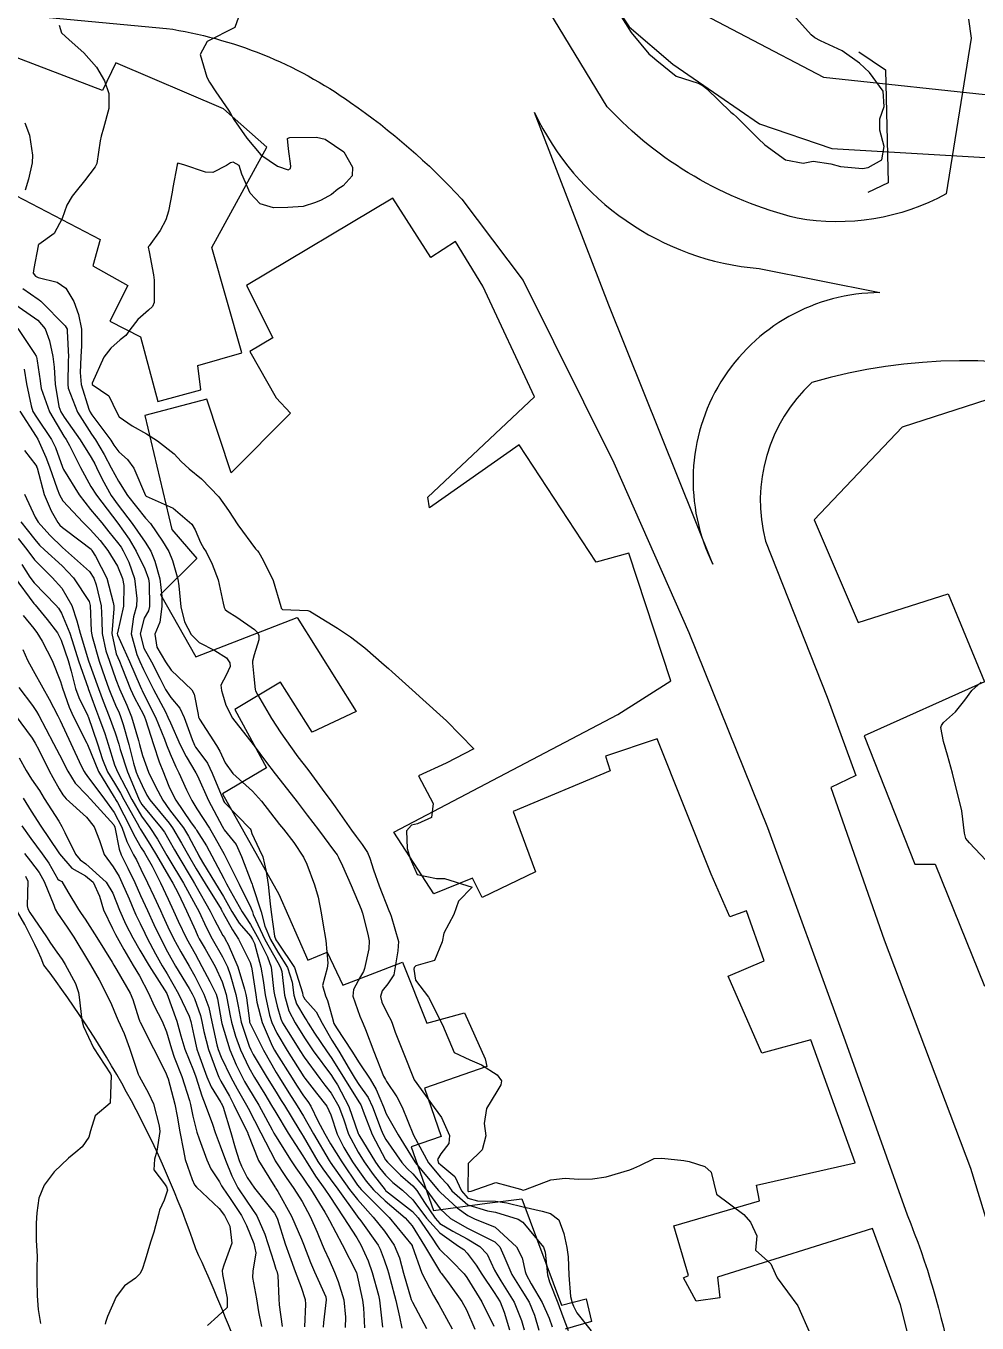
# Model space of a CAD drawing. Header units: metres. Extents: x 318500 to 325275, y 7408834 to 7428799.
# Drawn here: x 323347.4 to 323416.3, y 7419572.1 to 7419666 of the extents above; entities that cross this region are included whole.
import ezdxf

# ---------------------------------------------------------------- set-up
doc = ezdxf.new("R2010")
doc.units = ezdxf.units.M
doc.header["$MEASUREMENT"] = 0
for name, color, linetype in [('Curvas de Nivel 1m', 11, 'Continuous'), ('Curvas de Nivel 5m', 15, 'Continuous'), ('Edificações', 30, 'Continuous'), ('Hidrografia', 140, 'Continuous'), ('Pontes_Viadutos_Tubos', 190, 'Continuous'), ('Vias Primárias', 230, 'Continuous')]:
    doc.layers.add(name, color=color, linetype=linetype)

msp = doc.modelspace()

# ---------------------------------------------------------------- linework, layer by layer
at = {"layer": 'Curvas de Nivel 1m', "flags": 128}
for points, elevation in [([(323363.054, 7419667.394), (323362.53, 7419665.9), (323360.52, 7419664.89), (323360.009, 7419663.938), (323360.486, 7419662.299), (323360.695, 7419661.927), (323361.151, 7419661.239), (323362.06, 7419659.906), (323362.199, 7419659.655), (323362.443, 7419659.234), (323363.392, 7419657.89), (323364.412, 7419656.684), (323365.607, 7419655.862), (323366.396, 7419655.593), (323366.569, 7419655.676), (323366.591, 7419655.847), (323366.419, 7419657.114), (323366.338, 7419657.851), (323366.431, 7419657.91), (323366.501, 7419657.919), (323368.431, 7419657.962), (323369.073, 7419657.814), (323370.416, 7419656.894), (323371.051, 7419655.79), (323371.034, 7419655.146), (323370.379, 7419654.432), (323369.992, 7419654.188), (323369.522, 7419653.808), (323368.787, 7419653.395), (323368.364, 7419653.217), (323367.467, 7419652.94), (323366.36, 7419652.854), (323365.323, 7419652.829), (323364.362, 7419653.12), (323363.64, 7419653.887), (323363.02, 7419655.264), (323362.829, 7419655.896), (323362.404, 7419656.149), (323362.21, 7419656.096), (323361.916, 7419655.907), (323360.926, 7419655.388), (323360.392, 7419655.414), (323358.828, 7419655.954), (323358.402, 7419656.082), (323358.352, 7419656.009), (323358.341, 7419655.961), (323358.03, 7419654.309), (323357.973, 7419653.964), (323357.723, 7419652.6), (323357.532, 7419651.968), (323357.123, 7419651.187), (323356.322, 7419650.089), (323356.274, 7419650.027), (323356.257, 7419649.981), (323356.315, 7419649.647), (323356.633, 7419647.977), (323356.669, 7419647.593), (323356.692, 7419645.976), (323356.557, 7419645.685), (323356.262, 7419645.439), (323355.486, 7419644.757), (323354.919, 7419644), (323354.633, 7419643.605), (323354.229, 7419643.275), (323353.551, 7419642.689), (323353.026, 7419642.028), (323352.191, 7419640.144), (323352.181, 7419640.049), (323353.389, 7419639.232), (323353.972, 7419638.013), (323354.155, 7419637.697), (323355.093, 7419637.048), (323356.137, 7419636.475), (323356.926, 7419635.972), (323358.121, 7419635.016), (323358.643, 7419634.48), (323359.209, 7419633.944), (323360.099, 7419633.218), (323361.365, 7419631.911), (323362.065, 7419630.917), (323362.748, 7419629.893), (323364.033, 7419628.141), (323364.16, 7419628.007), (323364.268, 7419627.876), (323364.576, 7419627.317), (323365.301, 7419625.86), (323365.854, 7419623.969), (323365.89, 7419623.851), (323365.919, 7419623.8), (323365.969, 7419623.747), (323367.825, 7419623.678), (323367.968, 7419623.644), (323368.463, 7419623.317), (323369.959, 7419622.401), (323370.895, 7419621.786), (323371.938, 7419620.985), (323373.35, 7419619.749), (323373.652, 7419619.478), (323373.915, 7419619.241), (323375.616, 7419617.723), (323375.896, 7419617.466), (323377.87, 7419615.69), (323379.84, 7419613.66), (323377.829, 7419612.634), (323375.82, 7419611.72), (323376.894, 7419609.703), (323376.776, 7419608.704), (323375.768, 7419608.234), (323375.335, 7419608.156), (323374.957, 7419607.728), (323375.012, 7419606.463), (323375.231, 7419605.725), (323375.723, 7419604.579), (323377.134, 7419604.283), (323377.719, 7419604.274), (323379.71, 7419603.66), (323378.72, 7419602.649), (323378.381, 7419601.679), (323377.666, 7419600.328), (323377.544, 7419599.692), (323377, 7419598.339), (323375.634, 7419597.958), (323375.51, 7419597.834), (323375.489, 7419597.712), (323375.618, 7419596.927), (323376.555, 7419595.7), (323377.58, 7419593.69), (323378.411, 7419591.677), (323379.543, 7419591.162), (323380.401, 7419590.783), (323381.527, 7419590.072), (323381.837, 7419589.627), (323381.801, 7419589.343), (323381.512, 7419588.852), (323380.749, 7419587.641), (323380.583, 7419586.545), (323380.703, 7419585.642), (323380.455, 7419584.645), (323379.44, 7419583.66), (323379.399, 7419581.66), (323379.42, 7419581.631), (323379.459, 7419581.62), (323379.637, 7419581.657), (323381.427, 7419582.284), (323383.232, 7419581.802), (323383.421, 7419581.721), (323383.59, 7419581.776), (323385.429, 7419582.473), (323386.446, 7419582.581), (323387.43, 7419582.516), (323388.428, 7419582.542), (323389.432, 7419582.696), (323391.134, 7419583.202), (323391.438, 7419583.301), (323391.869, 7419583.494), (323392.915, 7419584.011), (323393.448, 7419584.028), (323395.045, 7419583.857), (323395.445, 7419583.798), (323396.584, 7419583.433), (323397.036, 7419583.026), (323397.42, 7419581.42), (323399.398, 7419579.947), (323399.895, 7419579.392), (323400.342, 7419578.419), (323400.238, 7419577.381), (323401.35, 7419576.392), (323401.659, 7419575.681), (323401.812, 7419575.363), (323403.31, 7419573.34), (323404.195, 7419571.326)], 728), ([(323390.547, 7419666.647), (323391.238, 7419665.523), (323392.515, 7419663.988), (323392.774, 7419663.767), (323393.091, 7419663.501), (323394.493, 7419662.378), (323396.085, 7419661.857), (323396.483, 7419661.652), (323396.719, 7419661.448), (323398.463, 7419659.756), (323398.643, 7419659.609), (323398.865, 7419659.424), (323400.437, 7419657.845), (323400.918, 7419657.393), (323402.414, 7419656.307), (323403.688, 7419656.08), (323404.413, 7419656.205), (323405.714, 7419656.027), (323406.408, 7419655.839), (323408.008, 7419655.694), (323408.407, 7419655.749), (323409.394, 7419656.301), (323409.556, 7419657.279), (323409.262, 7419658.468), (323409.249, 7419659.282), (323409.566, 7419660.182), (323409.488, 7419661.28), (323408.5, 7419662.64), (323407.768, 7419663.301), (323406.523, 7419664.203), (323404.953, 7419664.924), (323404.537, 7419665.143), (323404.286, 7419665.353), (323402.559, 7419667.263)], 727), ([(323349.803, 7419666.071), (323349.966, 7419665.51), (323350.519, 7419664.994), (323351.587, 7419664.049), (323352.495, 7419663.018), (323353.081, 7419662.031), (323353.386, 7419661.106), (323353.4, 7419660.026), (323353.011, 7419658.607), (323352.842, 7419658.034), (323352.778, 7419657.681), (323352.515, 7419656.038), (323352.484, 7419655.953), (323352.397, 7419655.81), (323351.629, 7419654.799), (323351.04, 7419654.053), (323350.739, 7419653.684), (323350.36, 7419653.021), (323350.013, 7419652.065), (323349.424, 7419650.983), (323348.321, 7419650.179), (323348.279, 7419650.132), (323348.272, 7419650.091), (323347.951, 7419648.44), (323347.916, 7419648.096), (323348.073, 7419647.879), (323348.287, 7419647.786), (323349.659, 7419647.444), (323350.28, 7419647.011), (323350.858, 7419646.054), (323351.191, 7419645.116), (323351.417, 7419644.048), (323351.415, 7419642.855), (323351.362, 7419642.048), (323351.322, 7419640.926), (323351.4, 7419640.048), (323351.936, 7419638.27), (323352.034, 7419638.041), (323352.157, 7419637.848), (323353.536, 7419636.019), (323353.77, 7419635.659), (323354.122, 7419635.178), (323354.742, 7419634.627), (323355.197, 7419633.994), (323356.052, 7419632.009), (323356.067, 7419631.98), (323356.106, 7419631.954), (323358.067, 7419631.084), (323359.398, 7419629.94), (323359.645, 7419629.535), (323360.037, 7419628.611), (323360.29, 7419628.183), (323360.451, 7419627.924), (323360.888, 7419627.046), (323361.309, 7419625.91), (323361.671, 7419624.208), (323361.75, 7419623.903), (323361.827, 7419623.761), (323361.967, 7419623.646), (323362.658, 7419623.198), (323363.954, 7419622.299), (323364.178, 7419622.102), (323364.267, 7419621.875), (323364.253, 7419621.567), (323363.929, 7419620.482), (323363.794, 7419620.01), (323363.797, 7419619.881), (323363.91, 7419618.898), (323363.998, 7419617.976), (323364.024, 7419617.878), (323364.162, 7419617.61), (323365.17, 7419615.86), (323365.855, 7419614.832), (323366.556, 7419613.839), (323367.099, 7419613.097), (323367.824, 7419612.173), (323368.086, 7419611.817), (323368.857, 7419610.756), (323369.55, 7419609.802), (323369.785, 7419609.473), (323370.987, 7419607.782), (323371.306, 7419607.327), (323371.75, 7419606.749), (323372.145, 7419606.165), (323372.305, 7419605.762), (323372.574, 7419604.911), (323372.986, 7419603.751), (323373.684, 7419601.974), (323373.781, 7419601.739), (323373.86, 7419601.557), (323374.388, 7419599.733), (323374.329, 7419599.051), (323374.127, 7419597.733), (323374.041, 7419597.316), (323373.614, 7419596.662), (323373.209, 7419596.142), (323373.081, 7419595.748), (323373.175, 7419595.326), (323373.587, 7419594.49), (323373.84, 7419593.993), (323373.936, 7419593.735), (323374.148, 7419593.155), (323374.719, 7419591.722), (323375.52, 7419589.71), (323376.975, 7419587.695), (323377.489, 7419586.969), (323378.08, 7419585.681), (323378.033, 7419585.109), (323377.45, 7419584.341), (323377.201, 7419583.935), (323377.29, 7419583.692), (323377.439, 7419583.545), (323378.453, 7419582.697), (323378.936, 7419581.667), (323379.412, 7419581.141), (323380.11, 7419580.949), (323381.41, 7419580.931), (323382.22, 7419580.81), (323383.404, 7419580.518), (323384.787, 7419580.201), (323385.397, 7419580.034), (323385.99, 7419579.571), (323386.355, 7419578.586), (323386.584, 7419577.562), (323386.675, 7419576.882), (323386.72, 7419575.559), (323386.844, 7419574.03), (323386.973, 7419573.555), (323387.064, 7419573.312), (323387.299, 7419572.847), (323388.328, 7419571.54)], 729), ([(323346.349, 7419646.038), (323348.249, 7419644.697), (323348.786, 7419644.082), (323349.091, 7419643.213), (323349.334, 7419642.073), (323349.424, 7419641.294), (323349.51, 7419640.07), (323349.783, 7419638.448), (323349.92, 7419638.064), (323350.154, 7419637.675), (323351.313, 7419636.048), (323352.117, 7419634.754), (323352.371, 7419634.295), (323352.513, 7419634.034), (323352.922, 7419633.203), (323353.575, 7419632.018), (323354.069, 7419631.305), (323355.085, 7419629.994), (323355.484, 7419629.428), (323356.036, 7419628.623), (323356.436, 7419627.976), (323356.732, 7419627.26), (323357.091, 7419625.969), (323357.225, 7419624.723), (323357.241, 7419623.967), (323357.097, 7419622.83), (323356.728, 7419621.972), (323356.878, 7419621.029), (323357.501, 7419619.964), (323357.911, 7419619.368), (323359.407, 7419617.937), (323359.587, 7419617.634), (323359.872, 7419616.162), (323359.904, 7419615.963), (323359.914, 7419615.929), (323359.972, 7419615.825), (323361.208, 7419613.909), (323361.431, 7419613.501), (323361.828, 7419612.659), (323362.39, 7419611.894), (323363.801, 7419610.604), (323364.458, 7419609.87), (323365.765, 7419608.199), (323366.045, 7419607.846), (323366.8, 7419606.884), (323367.496, 7419605.824), (323367.732, 7419605.311), (323368.289, 7419603.814), (323368.567, 7419602.937), (323368.776, 7419601.804), (323368.911, 7419601.04), (323369.116, 7419599.798), (323369.273, 7419598.158), (323369.204, 7419597.796), (323368.869, 7419596.543), (323369.1, 7419595.797), (323369.249, 7419595.448), (323369.584, 7419594.237), (323369.707, 7419593.789), (323369.89, 7419593.472), (323371.012, 7419591.775), (323371.537, 7419590.926), (323372.322, 7419589.758), (323372.773, 7419589.012), (323373.286, 7419587.743), (323373.493, 7419587.242), (323374.353, 7419585.727), (323375.444, 7419583.966), (323375.625, 7419583.708), (323376.537, 7419582.591), (323377.291, 7419581.691), (323377.418, 7419581.549), (323378.632, 7419580.441), (323379.393, 7419579.883), (323379.893, 7419579.652), (323381.381, 7419579.037), (323382.941, 7419577.614), (323383.352, 7419576.816), (323383.557, 7419575.822), (323383.623, 7419575.606), (323383.99, 7419574.941), (323384.789, 7419573.588), (323385.293, 7419572.456), (323385.521, 7419571.814)], 731), ([(323346.804, 7419644.112), (323348.012, 7419642.294), (323348.144, 7419642.091), (323348.166, 7419642.047), (323348.207, 7419641.765), (323348.425, 7419640.319), (323348.455, 7419640.086), (323348.506, 7419639.764), (323349.091, 7419638.076), (323350.134, 7419636.313), (323350.305, 7419636.058), (323350.542, 7419635.64), (323351.349, 7419634.048), (323352.089, 7419632.667), (323352.499, 7419632.034), (323354.05, 7419630.01), (323354.879, 7419628.838), (323355.387, 7419627.99), (323356.011, 7419626.704), (323356.276, 7419625.977), (323356.326, 7419625.646), (323356.333, 7419623.976), (323356.274, 7419623.67), (323355.962, 7419623.132), (323355.667, 7419621.984), (323355.935, 7419620.966), (323356.497, 7419619.974), (323357.094, 7419618.776), (323357.49, 7419617.964), (323357.884, 7419617.385), (323358.541, 7419616.615), (323358.85, 7419615.945), (323359.426, 7419614.356), (323359.612, 7419613.933), (323359.687, 7419613.78), (323359.836, 7419613.569), (323360.538, 7419612.63), (323360.891, 7419611.914), (323361.649, 7419610.045), (323361.714, 7419609.901), (323361.788, 7419609.789), (323363.626, 7419607.881), (323363.675, 7419607.796), (323363.757, 7419607.546), (323364.298, 7419606.417), (323364.563, 7419605.862), (323364.786, 7419604.798), (323364.948, 7419603.858), (323365.087, 7419602.458), (323365.154, 7419601.855), (323365.398, 7419600.118), (323365.495, 7419599.852), (323365.656, 7419599.597), (323366.858, 7419597.832), (323367.431, 7419595.994), (323367.454, 7419595.822), (323367.489, 7419595.712), (323367.597, 7419595.558), (323368.412, 7419594.631), (323368.856, 7419593.801), (323369.562, 7419592.569), (323370.068, 7419591.785), (323370.816, 7419590.492), (323371.243, 7419589.773), (323371.516, 7419589.377), (323372.186, 7419588.439), (323372.509, 7419587.755), (323373.126, 7419586.095), (323373.272, 7419585.743), (323373.465, 7419585.395), (323374.632, 7419583.722), (323375.02, 7419583.3), (323375.432, 7419582.902), (323376.431, 7419581.7), (323377.4, 7419580.363), (323378.137, 7419579.679), (323379.38, 7419578.972), (323380.686, 7419578.324), (323381.365, 7419577.986), (323381.73, 7419577.626), (323382.017, 7419576.96), (323382.592, 7419575.617), (323383.323, 7419574.449), (323383.838, 7419573.602), (323384.224, 7419572.668), (323384.549, 7419571.591)], 732), ([(323347.251, 7419641.155), (323347.441, 7419640.101), (323347.766, 7419638.496), (323347.901, 7419638.094), (323348.154, 7419637.675), (323349.24, 7419636.073), (323349.536, 7419635.481), (323350.04, 7419634.061), (323350.108, 7419633.9), (323351.249, 7419632.048), (323352.064, 7419631.004), (323352.879, 7419630.028), (323353.405, 7419629.381), (323354.036, 7419628.604), (323354.29, 7419628.263), (323354.439, 7419628.004), (323354.842, 7419627.174), (323355.246, 7419625.991), (323355.424, 7419624.543), (323355.392, 7419623.989), (323355.188, 7419623.218), (323355.006, 7419621.994), (323355.418, 7419620.497), (323355.653, 7419619.984), (323355.912, 7419619.422), (323356.632, 7419617.973), (323357.491, 7419616.346), (323357.682, 7419615.962), (323357.864, 7419615.559), (323358.573, 7419613.949), (323358.994, 7419613.105), (323359.7, 7419611.931), (323359.817, 7419611.704), (323360.619, 7419609.918), (323361.604, 7419608.061), (323361.697, 7419607.901), (323361.722, 7419607.863), (323361.759, 7419607.808), (323362.613, 7419606.756), (323363.008, 7419605.881), (323363.712, 7419604.036), (323363.775, 7419603.869), (323363.809, 7419603.769), (323364.423, 7419601.863), (323364.707, 7419600.822), (323365.097, 7419599.856), (323365.647, 7419598.953), (323366.345, 7419597.839), (323366.671, 7419596.777), (323366.794, 7419595.832), (323366.981, 7419595.217), (323367.584, 7419594.204), (323367.741, 7419593.977), (323367.839, 7419593.816), (323368.297, 7419593.081), (323369.169, 7419591.796), (323369.542, 7419591.24), (323370.461, 7419589.781), (323371.504, 7419588.126), (323371.641, 7419587.907), (323371.709, 7419587.767), (323371.822, 7419587.438), (323372.485, 7419585.755), (323373.443, 7419583.927), (323373.583, 7419583.738), (323374.515, 7419582.808), (323375.423, 7419582.025), (323375.706, 7419581.707), (323376.277, 7419580.832), (323377.028, 7419579.694), (323377.384, 7419579.306), (323378.31, 7419578.742), (323379.368, 7419578.199), (323380.276, 7419577.646), (323380.796, 7419577.08), (323381.343, 7419575.932), (323381.496, 7419575.628), (323381.799, 7419575.159), (323382.752, 7419573.616), (323383.29, 7419572.294), (323383.491, 7419571.607)], 733), ([(323346.945, 7419638.108), (323348.133, 7419636.273), (323348.251, 7419636.088), (323348.833, 7419634.795), (323349.109, 7419634.075), (323349.662, 7419632.49), (323349.819, 7419632.064), (323350.074, 7419631.63), (323351.541, 7419630.045), (323352.045, 7419629.544), (323352.758, 7419628.75), (323353.316, 7419628.021), (323354.013, 7419626.898), (323354.395, 7419626.004), (323354.491, 7419625.504), (323354.447, 7419624.003), (323354.015, 7419622.074), (323354.008, 7419622.009), (323354.03, 7419621.928), (323354.896, 7419619.995), (323355.669, 7419618.208), (323355.763, 7419617.982), (323355.802, 7419617.895), (323355.888, 7419617.731), (323356.776, 7419615.971), (323357.436, 7419614.374), (323357.585, 7419613.963), (323357.83, 7419613.311), (323358.246, 7419612.376), (323358.458, 7419611.944), (323359.033, 7419610.702), (323359.418, 7419609.934), (323359.781, 7419609.33), (323360.681, 7419607.916), (323361.083, 7419607.24), (323361.742, 7419606.054), (323361.797, 7419605.956), (323361.825, 7419605.899), (323361.892, 7419605.744), (323362.835, 7419603.883), (323363.684, 7419602.161), (323363.793, 7419601.869), (323363.862, 7419601.684), (323364.703, 7419599.86), (323365.635, 7419598.198), (323365.833, 7419597.847), (323365.924, 7419597.547), (323366.133, 7419595.842), (323366.445, 7419594.693), (323366.886, 7419593.83), (323367.564, 7419592.758), (323368.209, 7419591.81), (323369.524, 7419590.025), (323369.683, 7419589.788), (323369.955, 7419589.347), (323370.777, 7419587.777), (323371.471, 7419585.83), (323371.489, 7419585.77), (323371.518, 7419585.721), (323372.722, 7419583.751), (323373.017, 7419583.328), (323373.431, 7419582.817), (323373.971, 7419582.278), (323374.67, 7419581.721), (323375.41, 7419581.02), (323376.421, 7419579.7), (323377.374, 7419578.62), (323378.737, 7419577.669), (323379.108, 7419577.415), (323379.355, 7419577.153), (323379.997, 7419576.301), (323380.416, 7419575.644), (323381.32, 7419574.31), (323381.737, 7419573.626), (323382.035, 7419572.886), (323382.42, 7419571.619)], 734), ([(323347.279, 7419632.102), (323348.055, 7419630.433), (323348.281, 7419630.087), (323349.118, 7419629.151), (323350.032, 7419628.257), (323350.255, 7419628.058), (323352.007, 7419626.5), (323352.316, 7419626.035), (323352.485, 7419625.541), (323352.852, 7419624.027), (323352.894, 7419622.961), (323352.905, 7419622.026), (323353.182, 7419620.77), (323353.433, 7419620.017), (323353.9, 7419618.685), (323354.167, 7419618.006), (323354.705, 7419616.824), (323355.049, 7419615.992), (323355.557, 7419614.272), (323355.629, 7419613.983), (323355.828, 7419613.187), (323356.278, 7419611.973), (323356.78, 7419610.945), (323357.297, 7419609.957), (323357.78, 7419609.26), (323358.813, 7419607.939), (323359.177, 7419607.359), (323359.743, 7419606.257), (323359.861, 7419606.048), (323359.927, 7419605.927), (323360.188, 7419605.468), (323361.131, 7419603.909), (323361.696, 7419602.987), (323362.317, 7419601.89), (323362.847, 7419601.057), (323363.662, 7419600.109), (323363.816, 7419599.868), (323363.95, 7419599.573), (323364.411, 7419597.862), (323364.566, 7419596.91), (323364.734, 7419595.859), (323365.048, 7419594.393), (323365.209, 7419593.854), (323365.569, 7419593.085), (323366.315, 7419591.839), (323367.522, 7419589.93), (323367.596, 7419589.819), (323368.449, 7419588.745), (323369.194, 7419587.795), (323369.491, 7419587.175), (323369.948, 7419585.785), (323370.427, 7419584.809), (323371.06, 7419583.774), (323371.434, 7419583.219), (323372.049, 7419582.383), (323372.576, 7419581.753), (323373.408, 7419580.949), (323374.859, 7419579.718), (323375.381, 7419579.128), (323376.261, 7419577.701), (323377.342, 7419575.872), (323377.421, 7419575.769), (323377.494, 7419575.688), (323378.061, 7419574.947), (323378.974, 7419573.665), (323379.301, 7419573.068), (323379.91, 7419571.651)], 736), ([(323347.028, 7419630.105), (323347.469, 7419629.524), (323348.037, 7419628.816), (323348.375, 7419628.426), (323348.727, 7419628.08), (323350.013, 7419626.913), (323350.837, 7419626.052), (323351.975, 7419624.342), (323352.053, 7419624.039), (323352.124, 7419622.209), (323352.136, 7419622.037), (323352.179, 7419621.804), (323352.7, 7419620.028), (323353.101, 7419618.823), (323353.389, 7419618.018), (323353.53, 7419617.657), (323353.878, 7419616.837), (323354.136, 7419616.27), (323354.248, 7419616.004), (323354.429, 7419615.434), (323354.845, 7419613.995), (323355.184, 7419612.625), (323355.384, 7419611.986), (323355.504, 7419611.682), (323355.8, 7419611.012), (323356.141, 7419610.323), (323356.378, 7419609.971), (323357.765, 7419608.281), (323358.015, 7419607.947), (323358.658, 7419606.85), (323359.158, 7419605.936), (323359.726, 7419604.971), (323360.373, 7419603.92), (323361.524, 7419602.061), (323361.619, 7419601.901), (323361.639, 7419601.86), (323361.679, 7419601.781), (323362.345, 7419600.568), (323362.789, 7419599.883), (323363.635, 7419598.192), (323363.731, 7419597.869), (323363.754, 7419597.743), (323364.036, 7419595.866), (323364.127, 7419595.332), (323364.514, 7419593.861), (323365.235, 7419592.173), (323365.404, 7419591.851), (323365.546, 7419591.603), (323366.672, 7419589.833), (323367, 7419589.313), (323367.507, 7419588.542), (323367.817, 7419588.129), (323368.031, 7419587.812), (323368.537, 7419586.751), (323369.035, 7419585.797), (323369.459, 7419585.071), (323370.268, 7419583.782), (323371.423, 7419582.09), (323371.557, 7419581.904), (323371.678, 7419581.766), (323373.395, 7419580.061), (323373.707, 7419579.735), (323375.36, 7419577.724), (323375.378, 7419577.692), (323376.069, 7419575.703), (323376.917, 7419574.093), (323377.165, 7419573.691), (323377.306, 7419573.441), (323378.274, 7419571.675)], 737), ([(323346.838, 7419628.908), (323347.453, 7419628.099), (323348.019, 7419627.353), (323349.296, 7419626.071), (323349.989, 7419625.311), (323350.722, 7419624.052), (323351.068, 7419622.939), (323351.32, 7419622.046), (323351.92, 7419620.04), (323352.646, 7419618.029), (323352.987, 7419617.125), (323353.428, 7419616.014), (323353.852, 7419614.836), (323354.113, 7419614.006), (323354.22, 7419613.618), (323354.746, 7419611.996), (323355.06, 7419611.248), (323355.586, 7419609.983), (323355.785, 7419609.642), (323357.199, 7419607.958), (323357.431, 7419607.63), (323357.751, 7419607.073), (323358.149, 7419606.351), (323358.384, 7419605.944), (323359.436, 7419604.211), (323359.606, 7419603.931), (323359.707, 7419603.755), (323360.736, 7419601.914), (323361.061, 7419601.296), (323361.663, 7419600.168), (323361.765, 7419600.003), (323361.83, 7419599.897), (323362.045, 7419599.503), (323362.752, 7419597.883), (323363.217, 7419596.264), (323363.311, 7419595.874), (323363.36, 7419595.636), (323363.581, 7419593.986), (323363.599, 7419593.87), (323363.615, 7419593.834), (323364.597, 7419591.86), (323365.526, 7419590.234), (323365.765, 7419589.846), (323366.443, 7419588.77), (323367.037, 7419587.827), (323367.489, 7419587.072), (323368.22, 7419585.809), (323369.368, 7419583.864), (323369.413, 7419583.79), (323369.423, 7419583.773), (323369.44, 7419583.748), (323370.826, 7419581.776), (323371.409, 7419581.034), (323372.541, 7419579.753), (323373.375, 7419578.743), (323374.064, 7419577.729), (323374.444, 7419576.817), (323374.733, 7419575.719), (323375.311, 7419573.796), (323375.346, 7419573.71), (323375.398, 7419573.62), (323376.415, 7419571.699)], 738), ([(323347.094, 7419627.024), (323347.676, 7419626.095), (323347.994, 7419625.693), (323349.557, 7419624.066), (323349.755, 7419623.85), (323349.964, 7419623.493), (323350.559, 7419622.054), (323350.857, 7419621.13), (323351.196, 7419620.047), (323351.89, 7419618.063), (323351.897, 7419618.04), (323352.439, 7419616.588), (323352.653, 7419616.022), (323353.097, 7419614.772), (323353.352, 7419614.015), (323353.817, 7419612.501), (323354.025, 7419612.007), (323354.639, 7419610.838), (323355.061, 7419609.991), (323355.772, 7419608.785), (323356.364, 7419607.971), (323356.925, 7419607.136), (323357.6, 7419605.952), (323357.736, 7419605.712), (323358.796, 7419603.939), (323359.686, 7419602.36), (323359.907, 7419601.927), (323360.467, 7419600.717), (323360.891, 7419599.912), (323361.641, 7419598.615), (323361.986, 7419597.895), (323362.175, 7419597.338), (323362.586, 7419595.885), (323362.756, 7419595.047), (323362.995, 7419593.879), (323363.554, 7419592.148), (323363.68, 7419591.869), (323363.859, 7419591.553), (323364.867, 7419589.857), (323365.51, 7419588.812), (323365.88, 7419588.221), (323366.118, 7419587.841), (323367.161, 7419586.138), (323367.355, 7419585.822), (323367.467, 7419585.636), (323368.545, 7419583.803), (323368.894, 7419583.258), (323369.428, 7419582.54), (323369.989, 7419581.784), (323371.391, 7419579.838), (323371.443, 7419579.769), (323371.641, 7419579.511), (323372.903, 7419577.747), (323373.062, 7419577.449), (323373.349, 7419576.681), (323373.591, 7419575.984), (323373.66, 7419575.735), (323373.785, 7419575.281), (323374.19, 7419573.727), (323374.463, 7419572.552), (323374.615, 7419571.72)], 739), ([(323347.189, 7419623.324), (323347.953, 7419622.377), (323348.083, 7419622.22), (323348.18, 7419622.087), (323348.562, 7419621.46), (323349.281, 7419620.07), (323349.897, 7419618.543), (323350.051, 7419618.058), (323350.52, 7419616.697), (323350.811, 7419616.046), (323351.798, 7419614.074), (323351.818, 7419614.03), (323351.839, 7419613.976), (323352.643, 7419612.022), (323353.792, 7419610.174), (323353.853, 7419610.071), (323353.888, 7419610.009), (323354.018, 7419609.776), (323354.948, 7419607.992), (323355.203, 7419607.439), (323355.745, 7419606.496), (323355.95, 7419606.185), (323356.072, 7419605.975), (323356.531, 7419605.165), (323357.148, 7419603.958), (323357.693, 7419602.793), (323358.076, 7419601.946), (323358.426, 7419601.188), (323359.033, 7419599.936), (323359.643, 7419598.824), (323360.141, 7419597.922), (323360.71, 7419596.817), (323361.165, 7419595.907), (323361.271, 7419595.579), (323361.557, 7419593.9), (323361.578, 7419593.788), (323362.158, 7419591.891), (323362.615, 7419590.803), (323363.069, 7419589.877), (323363.226, 7419589.583), (323363.512, 7419589.112), (323364.26, 7419587.862), (323365.232, 7419586.094), (323365.357, 7419585.851), (323365.467, 7419585.657), (323366.607, 7419583.832), (323366.944, 7419583.336), (323367.429, 7419582.67), (323367.774, 7419582.165), (323368.006, 7419581.811), (323369.055, 7419580.136), (323369.245, 7419579.792), (323369.386, 7419579.514), (323370.298, 7419577.781), (323371.34, 7419575.77), (323371.782, 7419573.763), (323371.856, 7419573.207), (323371.917, 7419571.76)], 741), ([(323347.168, 7419620.861), (323347.513, 7419620.094), (323347.909, 7419619.348), (323348.621, 7419618.079), (323349.074, 7419617.264), (323349.707, 7419616.062), (323349.865, 7419615.724), (323350.639, 7419614.048), (323351.404, 7419612.449), (323351.605, 7419612.033), (323351.685, 7419611.908), (323351.807, 7419611.744), (323353.072, 7419610.017), (323353.776, 7419609.068), (323354.332, 7419608.001), (323354.712, 7419606.963), (323355.195, 7419605.988), (323355.389, 7419605.64), (323355.725, 7419604.96), (323356.205, 7419603.973), (323356.659, 7419603.002), (323357.131, 7419601.958), (323357.304, 7419601.583), (323357.668, 7419600.79), (323358.082, 7419599.946), (323358.616, 7419598.97), (323359.209, 7419597.934), (323359.619, 7419597.216), (323360.286, 7419595.92), (323360.631, 7419594.955), (323360.868, 7419593.911), (323361.222, 7419592.238), (323361.314, 7419591.904), (323361.542, 7419591.337), (323362.235, 7419589.889), (323362.682, 7419589.053), (323363.38, 7419587.872), (323363.497, 7419587.657), (323364.413, 7419585.861), (323365.44, 7419583.868), (323365.452, 7419583.85), (323366.232, 7419582.642), (323366.809, 7419581.829), (323367.406, 7419580.887), (323367.973, 7419579.811), (323368.495, 7419578.681), (323368.863, 7419577.797), (323369.007, 7419577.446), (323369.349, 7419576.683), (323369.743, 7419575.786), (323370.013, 7419575.1), (323370.412, 7419573.779), (323370.55, 7419572.519), (323370.516, 7419571.778)], 742), ([(323346.881, 7419618.1), (323347.877, 7419616.796), (323348.158, 7419616.371), (323348.318, 7419616.083), (323348.822, 7419615.109), (323349.384, 7419614.067), (323349.828, 7419613.237), (323350.416, 7419612.051), (323350.949, 7419611.19), (323351.793, 7419610.322), (323352.078, 7419610.027), (323353.762, 7419608.173), (323353.836, 7419608.009), (323354.146, 7419606.414), (323354.292, 7419606.002), (323354.769, 7419605.038), (323355.27, 7419603.987), (323355.696, 7419603.063), (323356.192, 7419601.972), (323356.657, 7419600.952), (323357.135, 7419599.958), (323357.645, 7419598.976), (323358.237, 7419597.944), (323359.212, 7419596.327), (323359.442, 7419595.932), (323359.597, 7419595.593), (323360.028, 7419594.367), (323360.141, 7419593.922), (323360.282, 7419593.206), (323360.613, 7419591.914), (323361.277, 7419590.15), (323361.374, 7419589.902), (323361.416, 7419589.799), (323361.517, 7419589.614), (323362.128, 7419588.513), (323362.46, 7419587.886), (323363.451, 7419585.889), (323363.457, 7419585.87), (323363.469, 7419585.829), (323364.238, 7419583.862), (323365.421, 7419581.954), (323365.465, 7419581.894), (323365.494, 7419581.849), (323365.634, 7419581.63), (323366.637, 7419579.831), (323367.365, 7419578.164), (323367.489, 7419577.818), (323368.009, 7419576.472), (323368.289, 7419575.806), (323369.112, 7419573.994), (323369.153, 7419573.792), (323368.946, 7419572.134), (323368.927, 7419571.795)], 743), ([(323417.341, 7419605.164), (323415.757, 7419606.874), (323415.601, 7419607.025), (323415.49, 7419607.184), (323415.389, 7419607.562), (323415.184, 7419609.189), (323415.012, 7419609.981), (323414.698, 7419611.197), (323414.526, 7419611.898), (323414.144, 7419613.205), (323413.855, 7419614.21), (323413.681, 7419615.213), (323413.715, 7419615.37), (323413.875, 7419615.571), (323414.741, 7419616.344), (323415.399, 7419617.188), (323415.907, 7419617.885), (323416.582, 7419618.505)], 728), ([(323346.609, 7419616.103), (323347.845, 7419614.442), (323348.066, 7419614.087), (323348.315, 7419613.6), (323349.064, 7419612.071), (323349.336, 7419611.597), (323349.797, 7419610.768), (323350.066, 7419610.329), (323350.317, 7419610.052), (323351.771, 7419608.732), (323352.339, 7419608.024), (323352.727, 7419607.039), (323353.049, 7419606.017), (323353.721, 7419605.129), (323354.143, 7419604.431), (323354.344, 7419604), (323354.87, 7419602.815), (323355.206, 7419601.987), (323355.354, 7419601.662), (323355.67, 7419601.027), (323356.009, 7419600.321), (323356.18, 7419599.972), (323356.785, 7419598.821), (323357.262, 7419597.956), (323357.621, 7419597.371), (323358.447, 7419595.942), (323359.205, 7419594.313), (323359.335, 7419593.932), (323359.565, 7419592.914), (323359.78, 7419591.927), (323359.885, 7419591.584), (323360.506, 7419589.915), (323360.805, 7419589.203), (323361.502, 7419588.057), (323361.562, 7419587.961), (323361.595, 7419587.899), (323361.673, 7419587.722), (323362.243, 7419585.888), (323362.556, 7419584.78), (323362.847, 7419583.879), (323363.016, 7419583.456), (323363.428, 7419582.637), (323363.945, 7419581.865), (323365.393, 7419580.055), (323365.52, 7419579.848), (323365.616, 7419579.617), (323366.178, 7419577.838), (323366.479, 7419576.961), (323366.888, 7419575.827), (323367.323, 7419574.705), (323367.628, 7419573.815), (323367.652, 7419573.468), (323367.573, 7419571.816)], 744), ([(323347.186, 7419610.096), (323347.776, 7419609.168), (323348.478, 7419608.079), (323349.732, 7419606.207), (323349.822, 7419606.059), (323350.714, 7419605.04), (323351.714, 7419604.473), (323352.255, 7419604.025), (323352.723, 7419602.992), (323353.006, 7419602.017), (323353.666, 7419600.652), (323353.882, 7419600.226), (323353.995, 7419600.005), (323354.494, 7419599.151), (323355.163, 7419597.987), (323355.619, 7419597.23), (323356.277, 7419595.97), (323356.685, 7419595.057), (323357.253, 7419593.955), (323357.568, 7419593.18), (323357.926, 7419591.946), (323358.141, 7419591.344), (323358.674, 7419589.938), (323359.232, 7419588.204), (323359.304, 7419587.932), (323359.487, 7419587.07), (323359.781, 7419585.925), (323359.941, 7419585.445), (323360.49, 7419583.914), (323360.792, 7419583.268), (323361.424, 7419582.314), (323361.566, 7419582.043), (323361.645, 7419581.897), (323362.189, 7419581.107), (323362.996, 7419579.876), (323363.379, 7419579.159), (323363.907, 7419577.865), (323364.036, 7419577.18), (323363.819, 7419575.865), (323363.812, 7419575.386), (323364.093, 7419573.862), (323364.247, 7419572.909), (323364.456, 7419571.858)], 746), ([(323347.098, 7419608.097), (323347.746, 7419607.184), (323348.56, 7419606.078), (323349.044, 7419605.391), (323349.712, 7419604.243), (323349.808, 7419604.156), (323349.999, 7419604.056), (323350.432, 7419603.317), (323351.201, 7419602.037), (323351.394, 7419601.753), (323351.673, 7419601.344), (323352.526, 7419600.021), (323353.633, 7419598.22), (323353.763, 7419598.008), (323353.986, 7419597.643), (323354.945, 7419595.99), (323355.142, 7419595.534), (323355.581, 7419594.121), (323355.614, 7419594.013), (323355.628, 7419593.979), (323355.673, 7419593.884), (323356.63, 7419591.964), (323357.524, 7419590.207), (323357.633, 7419589.949), (323357.688, 7419589.778), (323358.171, 7419587.943), (323358.345, 7419587.084), (323358.552, 7419585.939), (323358.797, 7419584.589), (323358.93, 7419583.935), (323359.426, 7419582.496), (323359.603, 7419582.108), (323359.742, 7419581.925), (323361.397, 7419580.385), (323361.77, 7419579.894), (323362.159, 7419579.108), (323362.3, 7419577.886), (323361.729, 7419576.28), (323361.613, 7419575.896), (323361.628, 7419575.603), (323361.966, 7419573.89), (323361.966, 7419573.224), (323361.29, 7419572.593), (323360.552, 7419571.911)], 747), ([(323347.284, 7419606.094), (323347.724, 7419605.529), (323348.348, 7419604.712), (323348.708, 7419604.075), (323349.404, 7419602.344), (323349.513, 7419602.062), (323349.676, 7419601.766), (323350.371, 7419600.759), (323350.85, 7419600.042), (323351.161, 7419599.546), (323351.641, 7419598.754), (323352.073, 7419598.026), (323352.697, 7419596.936), (323353.189, 7419596.014), (323353.591, 7419595.159), (323353.923, 7419594.345), (323354.077, 7419594.003), (323354.506, 7419593.056), (323354.904, 7419591.99), (323355.522, 7419590.11), (323355.584, 7419589.979), (323356.278, 7419588.738), (323356.622, 7419587.963), (323357.048, 7419586.385), (323357.08, 7419585.956), (323356.867, 7419584.54), (323356.706, 7419583.961), (323356.653, 7419583.182), (323357.422, 7419582.186), (323357.569, 7419581.949), (323357.637, 7419581.728), (323357.406, 7419580.992), (323357.077, 7419580.272), (323356.992, 7419579.956), (323356.649, 7419578.683), (323356.419, 7419577.964), (323356.023, 7419576.647), (323355.818, 7419575.973), (323355.654, 7419575.656), (323355.331, 7419575.353), (323354.523, 7419574.791), (323353.923, 7419574.001), (323353.288, 7419572.565), (323353.162, 7419572.132), (323353.137, 7419572.011)], 748), ([(323347.349, 7419604.458), (323347.527, 7419604.092), (323347.478, 7419602.297), (323347.519, 7419602.092), (323347.676, 7419601.83), (323348.885, 7419600.071), (323349.169, 7419599.591), (323349.639, 7419598.952), (323350.006, 7419598.424), (323350.222, 7419598.051), (323350.978, 7419596.671), (323351.209, 7419596.036), (323351.251, 7419595.69), (323351.449, 7419594.032), (323351.573, 7419593.57), (323352.281, 7419592.023), (323353.522, 7419590.135), (323353.559, 7419590.009), (323353.5, 7419588.01), (323352.395, 7419587.112), (323352.076, 7419586.024), (323351.941, 7419585.547), (323351.453, 7419584.867), (323351.009, 7419584.474), (323350.477, 7419584.044), (323349.43, 7419583.053), (323348.707, 7419582.071), (323348.331, 7419581.152), (323348.17, 7419580.078), (323348.138, 7419579.319), (323348.138, 7419578.078), (323348.214, 7419576.943), (323348.189, 7419576.077), (323348.175, 7419575.229), (323348.21, 7419574.077), (323348.281, 7419573.089), (323348.448, 7419572.072)], 749)]:
    msp.add_lwpolyline(points, dxfattribs=dict(at, elevation=elevation))
at = {"layer": 'Curvas de Nivel 5m', "flags": 128}
for points, elevation in [([(323347.311, 7419658.979), (323347.641, 7419658.102), (323347.865, 7419656.641), (323347.844, 7419656.098), (323347.582, 7419654.902), (323347.329, 7419654.106)], 730), ([(323347.17, 7419646.997), (323348.271, 7419646.226), (323348.355, 7419646.173), (323348.459, 7419646.087), (323350.243, 7419644.291), (323350.367, 7419644.059), (323350.387, 7419643.909), (323350.463, 7419642.057), (323350.462, 7419641.803), (323350.416, 7419640.058), (323350.451, 7419639.793), (323351.133, 7419638.05), (323352.136, 7419636.461), (323352.434, 7419636.035), (323353.066, 7419634.972), (323353.569, 7419634.018), (323354.095, 7419633.042), (323354.74, 7419632), (323356.056, 7419630.366), (323356.421, 7419629.976), (323357.296, 7419628.709), (323357.734, 7419627.963), (323358.02, 7419627.315), (323358.386, 7419625.954), (323358.471, 7419625.474), (323358.617, 7419623.95), (323358.879, 7419622.866), (323359.351, 7419621.939), (323359.942, 7419621.374), (323361.066, 7419620.78), (323361.925, 7419620.255), (323362.155, 7419619.898), (323362.178, 7419619.637), (323361.907, 7419619.009), (323361.511, 7419618.29), (323361.56, 7419617.905), (323361.638, 7419617.654), (323361.879, 7419616.829), (323362.35, 7419615.895), (323363.842, 7419613.996), (323363.935, 7419613.879), (323364.743, 7419612.781), (323365.446, 7419611.856), (323365.813, 7419611.394), (323367.043, 7419609.831), (323367.776, 7419608.88), (323368.58, 7419607.812), (323369.744, 7419606.245), (323369.932, 7419605.988), (323370.045, 7419605.795), (323370.318, 7419605.204), (323370.952, 7419603.781), (323371.684, 7419602.051), (323371.772, 7419601.769), (323372.149, 7419600.247), (323372.245, 7419599.761), (323372.227, 7419599.185), (323371.923, 7419597.766), (323371.835, 7419597.559), (323371.621, 7419597.198), (323371.123, 7419596.259), (323371.08, 7419595.775), (323371.585, 7419594.309), (323371.752, 7419593.938), (323371.825, 7419593.766), (323371.992, 7419593.346), (323372.59, 7419591.754), (323373.303, 7419589.964), (323373.431, 7419589.741), (323373.464, 7419589.685), (323373.518, 7419589.58), (323374.262, 7419588.483), (323374.637, 7419587.723), (323375.47, 7419585.71), (323376.565, 7419583.699), (323377.43, 7419582.665), (323377.898, 7419582.156), (323378.236, 7419581.678), (323379.405, 7419580.65), (323380.821, 7419580.216), (323381.398, 7419580.133), (323383.041, 7419579.613), (323383.387, 7419579.395), (323384.878, 7419577.587), (323385.012, 7419577.241), (323385.184, 7419575.582), (323385.333, 7419575.086), (323385.922, 7419573.571), (323386.297, 7419572.567), (323386.672, 7419571.559)], 730), ([(323347.285, 7419635.266), (323348.111, 7419634.201), (323348.152, 7419634.131), (323348.166, 7419634.089), (323348.193, 7419634.005), (323348.715, 7419632.08), (323349.223, 7419630.912), (323349.699, 7419630.065), (323349.853, 7419629.868), (323350.046, 7419629.695), (323351.425, 7419628.657), (323352.032, 7419628.195), (323352.108, 7419628.116), (323352.168, 7419628.038), (323352.432, 7419627.626), (323353.25, 7419626.021), (323353.719, 7419624.269), (323353.767, 7419624.013), (323353.76, 7419623.805), (323353.613, 7419622.015), (323353.928, 7419620.555), (323354.158, 7419620.006), (323354.336, 7419619.582), (323354.97, 7419617.994), (323355.258, 7419617.364), (323355.872, 7419616.195), (323355.982, 7419615.979), (323356.054, 7419615.792), (323356.621, 7419613.972), (323357.046, 7419612.737), (323357.351, 7419611.957), (323357.486, 7419611.634), (323357.799, 7419610.851), (323358.25, 7419609.945), (323359.319, 7419608.382), (323359.662, 7419607.931), (323359.702, 7419607.873), (323359.758, 7419607.771), (323360.464, 7419606.636), (323360.87, 7419605.913), (323361.716, 7419604.294), (323361.922, 7419603.897), (323362.183, 7419603.413), (323363.061, 7419601.879), (323363.303, 7419601.503), (323363.671, 7419600.957), (323364.267, 7419599.864), (323364.896, 7419598.603), (323365.15, 7419597.855), (323365.359, 7419596.097), (323365.396, 7419595.852), (323365.592, 7419595.038), (323365.857, 7419594.12), (323365.985, 7419593.844), (323366.684, 7419592.713), (323367.231, 7419591.825), (323367.543, 7419591.354), (323368.671, 7419589.803), (323369.047, 7419589.329), (323369.509, 7419588.738), (323370.062, 7419587.784), (323370.393, 7419586.874), (323370.77, 7419585.777), (323371.45, 7419584.46), (323371.89, 7419583.763), (323372.538, 7419582.86), (323373.412, 7419581.74), (323373.452, 7419581.707), (323375.397, 7419580.166), (323375.795, 7419579.706), (323376.82, 7419578.244), (323377.177, 7419577.692), (323377.358, 7419577.447), (323378.245, 7419576.573), (323379.128, 7419575.663), (323379.336, 7419575.393), (323380.42, 7419573.643), (323381.283, 7419571.863)], 735), ([(323346.531, 7419626.112), (323347.972, 7419624.191), (323348.053, 7419624.089), (323348.918, 7419623.034), (323349.679, 7419622.064), (323349.942, 7419621.548), (323350.444, 7419620.055), (323350.669, 7419619.292), (323350.989, 7419618.049), (323351.223, 7419617.386), (323351.87, 7419616.064), (323351.882, 7419616.042), (323351.898, 7419616.002), (323352.575, 7419614.023), (323352.933, 7419612.909), (323353.296, 7419612.015), (323353.802, 7419611.184), (323354.242, 7419610.451), (323354.487, 7419610), (323355.458, 7419608.291), (323355.623, 7419607.982), (323355.666, 7419607.889), (323355.757, 7419607.726), (323356.433, 7419606.656), (323356.845, 7419605.963), (323357.718, 7419604.478), (323358.029, 7419603.947), (323358.409, 7419603.233), (323359.022, 7419601.937), (323359.666, 7419600.515), (323359.847, 7419600.113), (323359.946, 7419599.926), (323360.377, 7419599.192), (323361.098, 7419597.908), (323361.614, 7419596.806), (323361.893, 7419595.896), (323362.154, 7419594.46), (323362.277, 7419593.89), (323362.581, 7419592.869), (323362.935, 7419591.879), (323363.531, 7419590.602), (323363.951, 7419589.866), (323364.689, 7419588.677), (323365.193, 7419587.853), (323365.492, 7419587.334), (323366.391, 7419585.836), (323367.446, 7419584.21), (323367.685, 7419583.816), (323368.358, 7419582.735), (323369.035, 7419581.796), (323369.412, 7419581.262), (323370.362, 7419579.78), (323371.367, 7419578.261), (323371.664, 7419577.765), (323372.194, 7419576.603), (323372.486, 7419575.753), (323372.936, 7419574.125), (323373.008, 7419573.745), (323373.225, 7419571.797)], 740), ([(323346.895, 7419613.028), (323347.405, 7419612.094), (323347.804, 7419611.467), (323348.363, 7419610.649), (323348.719, 7419610.076), (323349.766, 7419608.429), (323349.995, 7419608.056), (323350.205, 7419607.602), (323350.984, 7419606.041), (323351.329, 7419605.639), (323351.723, 7419605.348), (323353.204, 7419604.015), (323353.698, 7419603.228), (323354.18, 7419602.002), (323354.632, 7419600.958), (323355.146, 7419599.988), (323355.647, 7419599.105), (323356.312, 7419597.97), (323357.6, 7419595.95), (323358.329, 7419593.943), (323358.622, 7419592.882), (323358.9, 7419591.936), (323359.527, 7419590.391), (323359.691, 7419589.927), (323360.134, 7419588.548), (323360.382, 7419587.917), (323360.899, 7419586.488), (323361.088, 7419585.906), (323361.455, 7419584.931), (323361.849, 7419583.894), (323362.298, 7419582.756), (323362.749, 7419581.88), (323363.406, 7419580.927), (323364.12, 7419579.863), (323364.699, 7419578.528), (323364.922, 7419577.854), (323365.347, 7419576.501), (323365.505, 7419576.011), (323365.567, 7419575.847), (323365.646, 7419575.535), (323365.723, 7419573.844), (323365.736, 7419573.411), (323365.96, 7419571.84)], 745)]:
    msp.add_lwpolyline(points, dxfattribs=dict(at, elevation=elevation))
at = {"layer": 'Edificações'}
msp.add_lwpolyline([(323343.14, 7419665.063), (323337.855, 7419650.679), (323335.238, 7419651.668), (323332.57, 7419645.255), (323340.241, 7419642.19), (323342.484, 7419647.898), (323344.446, 7419647.345), (323346.664, 7419653.737), (323352.775, 7419650.546), (323352.247, 7419648.627), (323354.762, 7419647.22), (323353.459, 7419644.622), (323355.697, 7419643.491), (323356.955, 7419638.818), (323360.073, 7419639.672), (323359.847, 7419641.431), (323363.023, 7419642.344), (323360.86, 7419649.957), (323364.837, 7419657.235), (323361.693, 7419660.013), (323353.914, 7419663.33), (323352.933, 7419661.32), (323343.14, 7419665.063)], close=True, dxfattribs=at)
for points in [[(323413.073, 7419564.207), (323410.75, 7419573.413), (323408.713, 7419578.956), (323397.485, 7419575.413), (323397.661, 7419573.917), (323395.938, 7419573.683), (323395.025, 7419575.378), (323395.389, 7419575.542), (323394.318, 7419579.14), (323400.536, 7419580.952), (323400.327, 7419582.073), (323407.454, 7419583.69), (323404.244, 7419592.596), (323400.714, 7419591.64), (323398.26, 7419597.221), (323400.872, 7419598.329), (323399.593, 7419601.954), (323398.392, 7419601.511), (323397.035, 7419604.588), (323393.115, 7419614.397), (323389.371, 7419613.137), (323389.709, 7419612.075), (323382.681, 7419609.13), (323384.312, 7419604.755), (323380.442, 7419602.915), (323379.731, 7419604.308), (323376.934, 7419603.173), (323374.038, 7419607.626), (323390.281, 7419616.155), (323394.106, 7419618.585), (323391.08, 7419627.826), (323388.711, 7419627.195), (323383.127, 7419635.681), (323376.638, 7419631.108), (323376.506, 7419631.897), (323384.224, 7419639.165), (323380.487, 7419647.168), (323378.51, 7419650.409), (323376.72, 7419649.252), (323373.983, 7419653.548), (323363.367, 7419647.205), (323365.285, 7419643.433), (323363.6, 7419642.434), (323365.523, 7419639.084), (323366.548, 7419637.971), (323362.258, 7419633.658), (323360.494, 7419638.996), (323355.993, 7419637.813), (323357.967, 7419629.55), (323359.783, 7419627.446), (323357.148, 7419624.852), (323359.701, 7419620.33), (323367.045, 7419623.17), (323371.312, 7419616.378), (323368.127, 7419614.87), (323365.837, 7419618.498), (323362.52, 7419616.526), (323364.81, 7419612.293), (323361.626, 7419610.411), (323365.706, 7419603.153), (323367.814, 7419598.377), (323369.209, 7419598.955), (323370.341, 7419596.562), (323374.668, 7419598.218), (323376.434, 7419593.813), (323379.171, 7419594.549), (323380.672, 7419591.236), (323380.777, 7419590.684), (323376.276, 7419589.096), (323377.461, 7419585.599), (323375.303, 7419584.851), (323376.908, 7419580.25), (323380.804, 7419580.776), (323383.311, 7419581.087), (323386.182, 7419573.396), (323387.975, 7419573.861), (323388.369, 7419572.204), (323386.448, 7419571.652)], [(323418.585, 7419639.443), (323410.86, 7419636.949), (323404.489, 7419630.257), (323407.694, 7419622.809), (323414.194, 7419624.88), (323416.832, 7419618.527), (323408.117, 7419614.601), (323411.792, 7419605.331), (323413.254, 7419605.309), (323416.838, 7419596.494)]]:
    msp.add_lwpolyline(points, dxfattribs=at)
at = {"layer": 'Hidrografia'}
for points in [[(323365.545, 7419713.366), (323365.899, 7419712.922), (323375.728, 7419694.779), (323382.478, 7419683.747), (323389.228, 7419674.123), (323393.921, 7419668.214), (323405.167, 7419662.306), (323418.226, 7419660.885)], [(323363.467, 7419711.734), (323380.162, 7419682.335), (323385.72, 7419673.742), (323389.405, 7419668.533), (323391.089, 7419665.94), (323394.257, 7419663.249), (323397.581, 7419660.955), (323400.533, 7419658.91), (323405.769, 7419657.123), (323437.89, 7419655.241), (323472.032, 7419657.118)]]:
    msp.add_lwpolyline(points, dxfattribs=at)
at = {"layer": 'Pontes_Viadutos_Tubos'}
msp.add_lwpolyline([(323407.742, 7419664.123), (323409.674, 7419662.836), (323409.85, 7419654.645), (323408.386, 7419653.943)], dxfattribs=at)
at = {"layer": 'Vias Primárias'}
for points in [[(323463.151, 7419593.445, 0), (323461.926, 7419601.304, 0.173993)], [(323715.644, 7420145.548, 0), (323709.04, 7420132.939)], [(323831.088, 7420001.787, 0), (323833.844, 7420008.443, 0.220888)], [(323415.667, 7419666.493), (323415.861, 7419665.108), (323414.065, 7419653.839, -0.169914), (323403.26, 7419652.085, -0.145951), (323389.511, 7419660.156), (323381.396, 7419673.51)], [(323337.727, 7419667.689), (323357.578, 7419665.83, -0.118122), (323370.912, 7419660.457, -0.056999), (323378.96, 7419653.46), (323383.404, 7419647.568), (323389.978, 7419634.378), (323395.42, 7419622.095), (323401.125, 7419607.986), (323406.743, 7419592.524), (323411.227, 7419579.945, -0.05083), (323414.45, 7419569.008, -0.036781), (323415.755, 7419557.348), (323416.147, 7419547.023), (323415.841, 7419537.78, -0.03469), (323412.794, 7419522.073), (323410.967, 7419516.554), (323408.747, 7419510.979, -0.054113), (323406.441, 7419505.877), (323403.701, 7419501.227), (323399.121, 7419493.218), (323395.025, 7419487.845)], [(323397.156, 7419627.05), (323389.622, 7419645.798), (323384.239, 7419659.735, 0.268006), (323400.517, 7419648.446), (323409.262, 7419646.699, 0.556545), (323397.156, 7419627.05, -1.266088)], [(323443.828, 7419629.608, 0.279998), (323404.325, 7419640.182, 0.277838), (323400.974, 7419628.708), (323405.431, 7419617.418), (323407.526, 7419611.746), (323405.714, 7419610.871), (323409.568, 7419599.853), (323415.833, 7419583.302), (323419.047, 7419572.746)], [(323296.572, 7419489.483, -0.082302), (323317.125, 7419492.93, 0.021327), (323332.241, 7419495.09, 0.101494), (323346.043, 7419500.721, 0.061535), (323354.715, 7419508.544, 0.070829), (323363.258, 7419521.053, 0.035491), (323366.951, 7419529.67, 0.076358), (323368.828, 7419543.012, 0.059951), (323365.982, 7419561.277, 0.027357), (323359.704, 7419577.47, 0.080985), (323348.693, 7419598.005, 0.154889), (323337.874, 7419611.103, 0.129871), (323317.802, 7419620.047), (323296.097, 7419623.02), (323286.496, 7419624.391), (323279.959, 7419626.266), (323270.916, 7419629.142)]]:
    msp.add_lwpolyline(points, format="xyb", dxfattribs=at)

doc.saveas('drawing.dxf')
